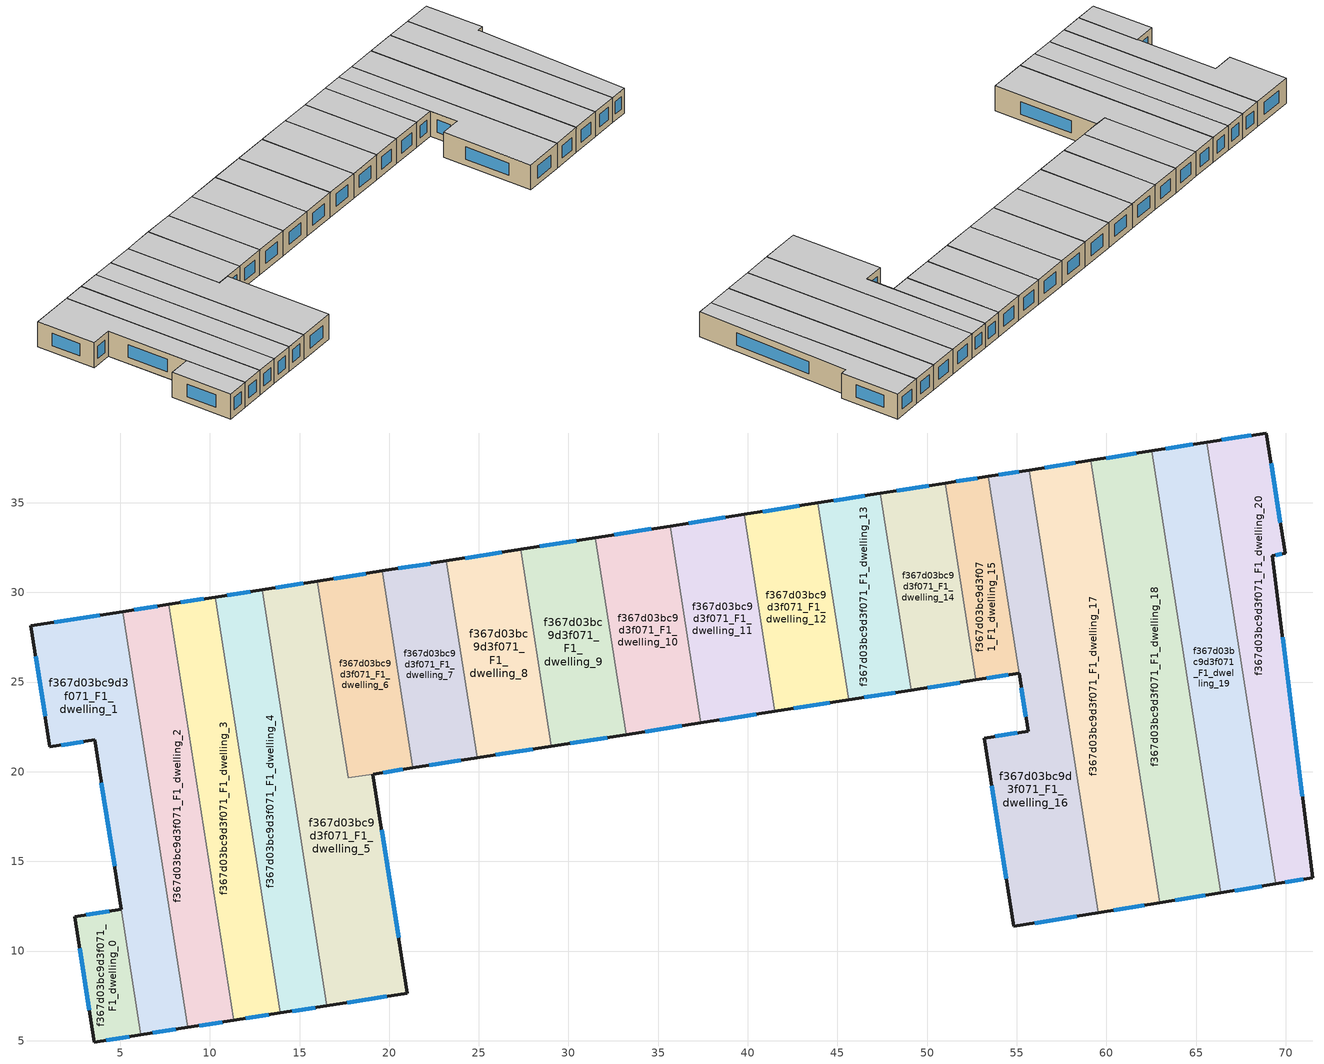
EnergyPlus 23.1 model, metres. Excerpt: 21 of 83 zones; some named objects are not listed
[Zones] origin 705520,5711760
f367d03bc9d3f071_F1_dwelling_0
 floor to f367d03bc9d3f071_F0_dwelling_0 (EU_floor_Construction): 5.06,12.33 6.15,5.33 3.56,4.93 2.46,11.92 z3
 wall outside (EU_wall_Construction): 5.06,12.33 2.46,11.92 3.56,4.93 6.15,5.33 z3:6
 wall to f367d03bc9d3f071_F1_dwelling_1 (EU_wall_Construction): 6.15,5.33 5.06,12.33 z3:6
 window (EU_Window_Construction): 4.22,5.03 5.5,5.23 / 2.74,10.15 3.28,6.69 / 4.4,12.22 3.12,12.02 z3.76:5.24
 ceiling to f367d03bc9d3f071_F2_dwelling_0 (EU_floor_Construction): 6.15,5.33 5.06,12.33 2.46,11.92 3.56,4.93 z6
f367d03bc9d3f071_F1_dwelling_1
 floor to f367d03bc9d3f071_F0_dwelling_1 (EU_floor_Construction): 5.14,28.93 8.76,5.74 6.15,5.33 3.58,21.78 1.08,21.38 0.02,28.13 z3
 wall outside (EU_wall_Construction): 5.14,28.93 0.02,28.13 1.08,21.38 3.58,21.78 5.06,12.32 / 6.15,5.33 8.76,5.74 z3:6
 wall to f367d03bc9d3f071_F1_dwelling_2 (EU_wall_Construction): 8.76,5.74 5.14,28.93 z3:6
 window (EU_Window_Construction): 1.71,21.48 2.95,21.68 / 0.29,26.43 0.81,23.09 / 3.85,28.73 1.32,28.34 / 6.81,5.43 8.1,5.63 / 3.95,19.39 4.68,14.71 z3.76:5.24
 ceiling to f367d03bc9d3f071_F2_dwelling_1 (EU_floor_Construction): 8.76,5.74 5.14,28.93 0.02,28.13 1.08,21.38 3.58,21.78 6.15,5.33 z6
f367d03bc9d3f071_F1_dwelling_10
 floor to f367d03bc9d3f071_F0_dwelling_10 (EU_floor_Construction): 35.67,33.7 37.39,22.72 33.21,22.07 31.5,33.05 z3
 wall outside (EU_wall_Construction): 35.67,33.7 31.5,33.05 / 33.21,22.07 37.39,22.72 z3:6
 wall to f367d03bc9d3f071_F1_dwelling_9 (EU_wall_Construction): 31.5,33.05 33.21,22.07 z3:6
 wall to f367d03bc9d3f071_F1_dwelling_11 (EU_wall_Construction): 37.39,22.72 35.67,33.7 z3:6
 window (EU_Window_Construction): 34.62,33.54 32.56,33.21 / 34.27,22.23 36.33,22.56 z3.76:5.24
 ceiling to f367d03bc9d3f071_F2_dwelling_10 (EU_floor_Construction): 37.39,22.72 35.67,33.7 31.5,33.05 33.21,22.07 z6
f367d03bc9d3f071_F1_dwelling_11
 floor to f367d03bc9d3f071_F0_dwelling_11 (EU_floor_Construction): 39.8,34.34 41.51,23.37 37.39,22.72 35.67,33.7 z3
 wall outside (EU_wall_Construction): 39.8,34.34 35.67,33.7 / 37.39,22.72 41.51,23.37 z3:6
 wall to f367d03bc9d3f071_F1_dwelling_12 (EU_wall_Construction): 41.51,23.37 39.8,34.34 z3:6
 window (EU_Window_Construction): 38.76,34.18 36.72,33.86 / 38.43,22.88 40.47,23.2 z3.76:5.24
 ceiling to f367d03bc9d3f071_F2_dwelling_11 (EU_floor_Construction): 41.51,23.37 39.8,34.34 35.67,33.7 37.39,22.72 z6
f367d03bc9d3f071_F1_dwelling_12
 floor to f367d03bc9d3f071_F0_dwelling_12 (EU_floor_Construction): 43.91,34.99 45.62,24.01 41.51,23.37 39.8,34.34 z3
 wall outside (EU_wall_Construction): 43.91,34.99 39.8,34.34 / 41.51,23.37 45.62,24.01 z3:6
 wall to f367d03bc9d3f071_F1_dwelling_13 (EU_wall_Construction): 45.62,24.01 43.91,34.99 z3:6
 window (EU_Window_Construction): 42.87,34.82 40.84,34.51 / 42.55,23.53 44.58,23.84 z3.76:5.24
 ceiling to f367d03bc9d3f071_F2_dwelling_12 (EU_floor_Construction): 45.62,24.01 43.91,34.99 39.8,34.34 41.51,23.37 z6
f367d03bc9d3f071_F1_dwelling_13
 floor to f367d03bc9d3f071_F0_dwelling_13 (EU_floor_Construction): 47.4,35.53 49.11,24.55 45.62,24.01 43.91,34.99 z3
 wall outside (EU_wall_Construction): 47.4,35.53 43.91,34.99 / 45.62,24.01 49.11,24.55 z3:6
 wall to f367d03bc9d3f071_F1_dwelling_14 (EU_wall_Construction): 49.11,24.55 47.4,35.53 z3:6
 window (EU_Window_Construction): 46.51,35.39 44.79,35.12 / 46.5,24.14 48.23,24.41 z3.76:5.24
 ceiling to f367d03bc9d3f071_F2_dwelling_13 (EU_floor_Construction): 49.11,24.55 47.4,35.53 43.91,34.99 45.62,24.01 z6
f367d03bc9d3f071_F1_dwelling_14
 floor to f367d03bc9d3f071_F0_dwelling_14 (EU_floor_Construction): 51.01,36.09 52.72,25.12 49.11,24.55 47.4,35.53 z3
 wall outside (EU_wall_Construction): 51.01,36.09 47.4,35.53 / 49.11,24.55 52.72,25.12 z3:6
 wall to f367d03bc9d3f071_F1_dwelling_15 (EU_wall_Construction): 52.72,25.12 51.01,36.09 z3:6
 window (EU_Window_Construction): 50.1,35.95 48.31,35.67 / 50.02,24.69 51.81,24.97 z3.76:5.24
 ceiling to f367d03bc9d3f071_F2_dwelling_14 (EU_floor_Construction): 52.72,25.12 51.01,36.09 47.4,35.53 49.11,24.55 z6
f367d03bc9d3f071_F1_dwelling_15
 floor to f367d03bc9d3f071_F0_dwelling_15 (EU_floor_Construction): 53.41,36.47 55.63,22.26 55.13,25.49 52.72,25.12 51.01,36.09 z3
 wall outside (EU_wall_Construction): 52.72,25.12 55.13,25.49 55.63,22.26 / 53.41,36.47 51.01,36.09 z3:6
 wall to f367d03bc9d3f071_F1_dwelling_16 (EU_wall_Construction): 55.63,22.26 53.41,36.47 z3:6
 window (EU_Window_Construction): 53.33,25.21 54.52,25.4 / 52.81,36.37 51.62,36.19 / 55.25,24.67 55.5,23.08 z3.76:5.24
 ceiling to f367d03bc9d3f071_F2_dwelling_15 (EU_floor_Construction): 55.63,22.26 53.41,36.47 51.01,36.09 52.72,25.12 55.13,25.49 z6
f367d03bc9d3f071_F1_dwelling_16
 floor to f367d03bc9d3f071_F0_dwelling_16 (EU_floor_Construction): 55.69,36.82 59.54,12.14 54.82,11.37 53.19,21.87 55.63,22.26 53.41,36.47 z3
 wall outside (EU_wall_Construction): 55.63,22.26 53.19,21.87 54.82,11.37 59.54,12.14 / 55.69,36.82 53.41,36.47 z3:6
 wall to f367d03bc9d3f071_F1_dwelling_17 (EU_wall_Construction): 59.54,12.14 55.69,36.82 z3:6
 window (EU_Window_Construction): 53.61,19.22 54.41,14.02 / 55.02,22.16 53.81,21.97 / 55.11,36.73 53.99,36.56 / 56.02,11.56 58.35,11.94 z3.76:5.24
 ceiling to f367d03bc9d3f071_F2_dwelling_16 (EU_floor_Construction): 59.54,12.14 55.69,36.82 53.41,36.47 55.63,22.26 53.19,21.87 54.82,11.37 z6
f367d03bc9d3f071_F1_dwelling_17
 floor to f367d03bc9d3f071_F0_dwelling_17 (EU_floor_Construction): 59.12,37.36 62.97,12.69 59.54,12.14 55.69,36.82 z3
 wall outside (EU_wall_Construction): 59.54,12.14 62.97,12.69 / 59.12,37.36 55.69,36.82 z3:6
 wall to f367d03bc9d3f071_F1_dwelling_18 (EU_wall_Construction): 62.97,12.69 59.12,37.36 z3:6
 window (EU_Window_Construction): 60.41,12.28 62.11,12.55 / 58.25,37.22 56.56,36.96 z3.76:5.24
 ceiling to f367d03bc9d3f071_F2_dwelling_17 (EU_floor_Construction): 62.97,12.69 59.12,37.36 55.69,36.82 59.54,12.14 z6
f367d03bc9d3f071_F1_dwelling_18
 floor to f367d03bc9d3f071_F0_dwelling_18 (EU_floor_Construction): 62.53,37.89 66.37,13.25 62.97,12.69 59.12,37.36 z3
 wall outside (EU_wall_Construction): 62.97,12.69 66.37,13.25 / 62.53,37.89 59.12,37.36 z3:6
 wall to f367d03bc9d3f071_F1_dwelling_19 (EU_wall_Construction): 66.37,13.25 62.53,37.89 z3:6
 window (EU_Window_Construction): 63.83,12.83 65.51,13.11 / 61.67,37.76 59.98,37.49 z3.76:5.24
 ceiling to f367d03bc9d3f071_F2_dwelling_18 (EU_floor_Construction): 66.37,13.25 62.53,37.89 59.12,37.36 62.97,12.69 z6
f367d03bc9d3f071_F1_dwelling_19
 floor to f367d03bc9d3f071_F0_dwelling_19 (EU_floor_Construction): 65.6,38.37 69.45,13.75 66.37,13.25 62.53,37.89 z3
 wall outside (EU_wall_Construction): 65.6,38.37 62.53,37.89 / 66.37,13.25 69.45,13.75 z3:6
 wall to f367d03bc9d3f071_F1_dwelling_20 (EU_wall_Construction): 69.45,13.75 65.6,38.37 z3:6
 window (EU_Window_Construction): 64.82,38.25 63.3,38.01 / 67.15,13.37 68.67,13.62 z3.76:5.24
 ceiling to f367d03bc9d3f071_F2_dwelling_19 (EU_floor_Construction): 69.45,13.75 65.6,38.37 62.53,37.89 66.37,13.25 z6
f367d03bc9d3f071_F1_dwelling_2
 floor to f367d03bc9d3f071_F0_dwelling_2 (EU_floor_Construction): 7.71,29.34 11.33,6.14 8.76,5.74 5.14,28.93 z3
 wall outside (EU_wall_Construction): 7.71,29.34 5.14,28.93 / 8.76,5.74 11.33,6.14 z3:6
 wall to f367d03bc9d3f071_F1_dwelling_3 (EU_wall_Construction): 11.33,6.14 7.71,29.34 z3:6
 window (EU_Window_Construction): 7.06,29.23 5.79,29.04 / 9.41,5.84 10.68,6.04 z3.76:5.24
 ceiling to f367d03bc9d3f071_F2_dwelling_2 (EU_floor_Construction): 11.33,6.14 7.71,29.34 5.14,28.93 8.76,5.74 z6
f367d03bc9d3f071_F1_dwelling_20
 floor to f367d03bc9d3f071_F0_dwelling_20 (EU_floor_Construction): 68.92,38.89 69.96,32.19 69.26,32.03 71.5,14.08 69.45,13.75 65.6,38.37 z3
 wall outside (EU_wall_Construction): 69.45,13.75 71.5,14.08 69.26,32.03 69.96,32.19 68.92,38.89 65.6,38.37 z3:6
 window (EU_Window_Construction): 70.93,18.62 69.82,27.49 / 69.96,13.83 70.98,14 / 68.08,38.76 66.44,38.5 / 69.7,33.89 69.18,37.2 / 69.44,32.07 69.79,32.15 z3.76:5.24
 ceiling to f367d03bc9d3f071_F2_dwelling_20 (EU_floor_Construction): 71.5,14.08 69.26,32.03 69.96,32.19 68.92,38.89 65.6,38.37 69.45,13.75 z6
f367d03bc9d3f071_F1_dwelling_3
 floor to f367d03bc9d3f071_F0_dwelling_3 (EU_floor_Construction): 10.31,29.74 13.93,6.54 11.33,6.14 7.71,29.34 z3
 wall outside (EU_wall_Construction): 10.31,29.74 7.71,29.34 / 11.33,6.14 13.93,6.54 z3:6
 wall to f367d03bc9d3f071_F1_dwelling_4 (EU_wall_Construction): 13.93,6.54 10.31,29.74 z3:6
 window (EU_Window_Construction): 9.65,29.64 8.37,29.44 / 11.99,6.24 13.27,6.44 z3.76:5.24
 ceiling to f367d03bc9d3f071_F2_dwelling_3 (EU_floor_Construction): 13.93,6.54 10.31,29.74 7.71,29.34 11.33,6.14 z6
f367d03bc9d3f071_F1_dwelling_4
 floor to f367d03bc9d3f071_F0_dwelling_4 (EU_floor_Construction): 12.91,30.15 16.53,6.95 13.93,6.54 10.31,29.74 z3
 wall outside (EU_wall_Construction): 12.91,30.15 10.31,29.74 / 13.93,6.54 16.53,6.95 z3:6
 wall to f367d03bc9d3f071_F1_dwelling_5 (EU_wall_Construction): 16.53,6.95 12.91,30.15 z3:6
 window (EU_Window_Construction): 12.25,30.04 10.97,29.84 / 14.59,6.65 15.87,6.85 z3.76:5.24
 ceiling to f367d03bc9d3f071_F2_dwelling_4 (EU_floor_Construction): 16.53,6.95 12.91,30.15 10.31,29.74 13.93,6.54 z6
f367d03bc9d3f071_F1_dwelling_5
 floor to f367d03bc9d3f071_F0_dwelling_5 (EU_floor_Construction): 15.99,30.63 17.71,19.65 19.09,19.87 21.01,7.65 16.53,6.95 12.91,30.15 z3
 wall outside (EU_wall_Construction): 16.53,6.95 21.01,7.65 19.09,19.87 / 15.99,30.63 12.91,30.15 z3:6
 wall to f367d03bc9d3f071_F1_dwelling_6 (EU_wall_Construction): 19.09,19.87 17.71,19.65 15.99,30.63 z3:6
 window (EU_Window_Construction): 17.66,7.13 19.87,7.47 / 15.21,30.51 13.69,30.27 / 20.52,10.74 19.58,16.78 z3.76:5.24
 ceiling to f367d03bc9d3f071_F2_dwelling_5 (EU_floor_Construction): 21.01,7.65 19.09,19.87 17.71,19.65 15.99,30.63 12.91,30.15 16.53,6.95 z6
f367d03bc9d3f071_F1_dwelling_6
 floor to f367d03bc9d3f071_F0_dwelling_6 (EU_floor_Construction): 19.61,31.19 21.33,20.21 17.71,19.65 15.99,30.63 z3
 wall outside (EU_wall_Construction): 19.61,31.19 15.99,30.63 / 19.1,19.87 21.33,20.21 z3:6
 wall to f367d03bc9d3f071_F1_dwelling_7 (EU_wall_Construction): 21.33,20.21 19.61,31.19 z3:6
 window (EU_Window_Construction): 18.7,31.05 16.91,30.77 / 19.66,19.95 20.76,20.13 z3.76:5.24
 ceiling to f367d03bc9d3f071_F2_dwelling_6 (EU_floor_Construction): 21.33,20.21 19.61,31.19 15.99,30.63 17.71,19.65 z6
f367d03bc9d3f071_F1_dwelling_7
 floor to f367d03bc9d3f071_F0_dwelling_7 (EU_floor_Construction): 23.19,31.75 24.9,20.77 21.33,20.21 19.61,31.19 z3
 wall outside (EU_wall_Construction): 23.19,31.75 19.61,31.19 / 21.33,20.21 24.9,20.77 z3:6
 wall to f367d03bc9d3f071_F1_dwelling_8 (EU_wall_Construction): 24.9,20.77 23.19,31.75 z3:6
 window (EU_Window_Construction): 22.28,31.61 20.52,31.33 / 22.23,20.35 24,20.63 z3.76:5.24
 ceiling to f367d03bc9d3f071_F2_dwelling_7 (EU_floor_Construction): 24.9,20.77 23.19,31.75 19.61,31.19 21.33,20.21 z6
f367d03bc9d3f071_F1_dwelling_8
 floor to f367d03bc9d3f071_F0_dwelling_8 (EU_floor_Construction): 27.33,32.4 29.05,21.42 24.9,20.77 23.19,31.75 z3
 wall outside (EU_wall_Construction): 27.33,32.4 23.19,31.75 / 24.9,20.77 29.05,21.42 z3:6
 wall to f367d03bc9d3f071_F1_dwelling_9 (EU_wall_Construction): 29.05,21.42 27.33,32.4 z3:6
 window (EU_Window_Construction): 26.28,32.23 24.23,31.91 / 25.95,20.93 28,21.25 z3.76:5.24
 ceiling to f367d03bc9d3f071_F2_dwelling_8 (EU_floor_Construction): 29.05,21.42 27.33,32.4 23.19,31.75 24.9,20.77 z6
f367d03bc9d3f071_F1_dwelling_9
 floor to f367d03bc9d3f071_F0_dwelling_9 (EU_floor_Construction): 31.5,33.05 33.21,22.07 29.05,21.42 27.33,32.4 z3
 wall outside (EU_wall_Construction): 31.5,33.05 27.33,32.4 / 29.05,21.42 33.21,22.07 z3:6
 window (EU_Window_Construction): 30.45,32.88 28.39,32.56 / 30.1,21.58 32.16,21.9 z3.76:5.24
 ceiling to f367d03bc9d3f071_F2_dwelling_9 (EU_floor_Construction): 33.21,22.07 31.5,33.05 27.33,32.4 29.05,21.42 z6
[Building]
EU S2 Campaign: North Axis=0; Terrain=City; Solar Distribution=FullExterior
[Site:Location]
London: Latitude=51.5; Longitude=-0.5; Time Zone=0; Elevation=25
[SizingPeriod:WeatherFileDays]
AnnualSizingPeriod: Begin Month=1; Begin Day of Month=1; End Month=12; End Day of Month=31; Day of Week for Start Day=Monday; Use Weather File Daylight Saving Period=No; Use Weather File Rain and Snow Indicators=No
[MATERIAL]
EU_InternalMass_Material: Roughness=MediumRough; Thickness=0.1; Conductivity=1; Density=1800; Specific Heat=900; Thermal Absorptance=0.9; Solar Absorptance=0.7; Visible Absorptance=0.7
[MATERIAL:NOMASS] Roughness=MediumRough; Thermal Absorptance=0.9; Solar Absorptance=0.7; Visible Absorptance=0.7
Name | Thermal Resistance
EU_wall_NoMass | 0.655885
EU_floor_NoMass | 2.16442
[WINDOWMATERIAL:SIMPLEGLAZINGSYSTEM]
EU_Window_SimpleGlazing: UFactor=2.91071; Solar Heat Gain Coefficient=0.76; Visible Transmittance=0.76
[CONSTRUCTION]
EU_wall_Construction: EU_wall_NoMass
EU_floor_Construction: EU_floor_NoMass
EU_Window_Construction: EU_Window_SimpleGlazing
EU_InternalMass_Construction: EU_InternalMass_Material
[ZONE] Type=1; Multiplier=1; Ceiling Height=autocalculate; Floor Area=autocalculate; Part of Total Floor Area=Yes
Name | Volume
f367d03bc9d3f071_F1_dwelling_0 | 55.7585
f367d03bc9d3f071_F1_dwelling_1 | 238.176
f367d03bc9d3f071_F1_dwelling_10 | 140.707
f367d03bc9d3f071_F1_dwelling_11 | 139.317
f367d03bc9d3f071_F1_dwelling_12 | 138.643
f367d03bc9d3f071_F1_dwelling_13 | 117.623
f367d03bc9d3f071_F1_dwelling_14 | 121.968
f367d03bc9d3f071_F1_dwelling_15 | 81.1106
f367d03bc9d3f071_F1_dwelling_16 | 251.33
f367d03bc9d3f071_F1_dwelling_17 | 260.581
f367d03bc9d3f071_F1_dwelling_18 | 257.861
f367d03bc9d3f071_F1_dwelling_19 | 232.865
f367d03bc9d3f071_F1_dwelling_2 | 183.449
f367d03bc9d3f071_F1_dwelling_20 | 196.497
f367d03bc9d3f071_F1_dwelling_3 | 184.989
f367d03bc9d3f071_F1_dwelling_4 | 185.347
f367d03bc9d3f071_F1_dwelling_5 | 272.019
f367d03bc9d3f071_F1_dwelling_6 | 122.146
f367d03bc9d3f071_F1_dwelling_7 | 120.524
f367d03bc9d3f071_F1_dwelling_8 | 139.863
f367d03bc9d3f071_F1_dwelling_9 | 140.706
[INTERNALMASS] Construction=EU_InternalMass_Construction
Name | Zone or ZoneList | Surface Area
f367d03bc9d3f071_F1_dwelling_0_EU_InternalMass | f367d03bc9d3f071_F1_dwelling_0 | 18.5863
f367d03bc9d3f071_F1_dwelling_1_EU_InternalMass | f367d03bc9d3f071_F1_dwelling_1 | 79.3736
f367d03bc9d3f071_F1_dwelling_2_EU_InternalMass | f367d03bc9d3f071_F1_dwelling_2 | 61.1498
f367d03bc9d3f071_F1_dwelling_3_EU_InternalMass | f367d03bc9d3f071_F1_dwelling_3 | 61.6627
f367d03bc9d3f071_F1_dwelling_4_EU_InternalMass | f367d03bc9d3f071_F1_dwelling_4 | 61.7823
f367d03bc9d3f071_F1_dwelling_5_EU_InternalMass | f367d03bc9d3f071_F1_dwelling_5 | 90.6732
f367d03bc9d3f071_F1_dwelling_6_EU_InternalMass | f367d03bc9d3f071_F1_dwelling_6 | 40.7251
f367d03bc9d3f071_F1_dwelling_7_EU_InternalMass | f367d03bc9d3f071_F1_dwelling_7 | 40.1743
f367d03bc9d3f071_F1_dwelling_8_EU_InternalMass | f367d03bc9d3f071_F1_dwelling_8 | 46.6211
f367d03bc9d3f071_F1_dwelling_9_EU_InternalMass | f367d03bc9d3f071_F1_dwelling_9 | 46.9024
f367d03bc9d3f071_F1_dwelling_10_EU_InternalMass | f367d03bc9d3f071_F1_dwelling_10 | 46.9024
f367d03bc9d3f071_F1_dwelling_11_EU_InternalMass | f367d03bc9d3f071_F1_dwelling_11 | 46.439
f367d03bc9d3f071_F1_dwelling_12_EU_InternalMass | f367d03bc9d3f071_F1_dwelling_12 | 46.2143
f367d03bc9d3f071_F1_dwelling_13_EU_InternalMass | f367d03bc9d3f071_F1_dwelling_13 | 39.2078
f367d03bc9d3f071_F1_dwelling_14_EU_InternalMass | f367d03bc9d3f071_F1_dwelling_14 | 40.6558
f367d03bc9d3f071_F1_dwelling_15_EU_InternalMass | f367d03bc9d3f071_F1_dwelling_15 | 27.0369
f367d03bc9d3f071_F1_dwelling_16_EU_InternalMass | f367d03bc9d3f071_F1_dwelling_16 | 83.7651
f367d03bc9d3f071_F1_dwelling_17_EU_InternalMass | f367d03bc9d3f071_F1_dwelling_17 | 86.8623
f367d03bc9d3f071_F1_dwelling_18_EU_InternalMass | f367d03bc9d3f071_F1_dwelling_18 | 85.9647
f367d03bc9d3f071_F1_dwelling_19_EU_InternalMass | f367d03bc9d3f071_F1_dwelling_19 | 77.6215
f367d03bc9d3f071_F1_dwelling_20_EU_InternalMass | f367d03bc9d3f071_F1_dwelling_20 | 65.4989
[OTHEREQUIPMENT] Fuel Type=Electricity; Design Level Calculation Method=Watts/Area; Power per Zone Floor Area=1; Fraction Latent=0; Fraction Radiant=0; Fraction Lost=0; Carbon Dioxide Generation Rate=0; EndUse Subcategory=EU_Step8_InternalGains
Name | Zone or ZoneList or Space or SpaceList | Schedule
EU_Step8_InternalGain_f367d03bc9d3f071_F1_dwelling_0_f000 | f367d03bc9d3f071_F1_dwelling_0 | EU_Step8_GainSchedule_f367d03bc9d3f071_F1_dwelling_0_f000
EU_Step8_InternalGain_f367d03bc9d3f071_F1_dwelling_1_f000 | f367d03bc9d3f071_F1_dwelling_1 | EU_Step8_GainSchedule_f367d03bc9d3f071_F1_dwelling_1_f000
EU_Step8_InternalGain_f367d03bc9d3f071_F1_dwelling_2_f000 | f367d03bc9d3f071_F1_dwelling_2 | EU_Step8_GainSchedule_f367d03bc9d3f071_F1_dwelling_2_f000
EU_Step8_InternalGain_f367d03bc9d3f071_F1_dwelling_3_f000 | f367d03bc9d3f071_F1_dwelling_3 | EU_Step8_GainSchedule_f367d03bc9d3f071_F1_dwelling_3_f000
EU_Step8_InternalGain_f367d03bc9d3f071_F1_dwelling_4_f000 | f367d03bc9d3f071_F1_dwelling_4 | EU_Step8_GainSchedule_f367d03bc9d3f071_F1_dwelling_4_f000
EU_Step8_InternalGain_f367d03bc9d3f071_F1_dwelling_5_f000 | f367d03bc9d3f071_F1_dwelling_5 | EU_Step8_GainSchedule_f367d03bc9d3f071_F1_dwelling_5_f000
EU_Step8_InternalGain_f367d03bc9d3f071_F1_dwelling_6_f000 | f367d03bc9d3f071_F1_dwelling_6 | EU_Step8_GainSchedule_f367d03bc9d3f071_F1_dwelling_6_f000
EU_Step8_InternalGain_f367d03bc9d3f071_F1_dwelling_7_f000 | f367d03bc9d3f071_F1_dwelling_7 | EU_Step8_GainSchedule_f367d03bc9d3f071_F1_dwelling_7_f000
EU_Step8_InternalGain_f367d03bc9d3f071_F1_dwelling_8_f000 | f367d03bc9d3f071_F1_dwelling_8 | EU_Step8_GainSchedule_f367d03bc9d3f071_F1_dwelling_8_f000
EU_Step8_InternalGain_f367d03bc9d3f071_F1_dwelling_9_f000 | f367d03bc9d3f071_F1_dwelling_9 | EU_Step8_GainSchedule_f367d03bc9d3f071_F1_dwelling_9_f000
EU_Step8_InternalGain_f367d03bc9d3f071_F1_dwelling_10_f000 | f367d03bc9d3f071_F1_dwelling_10 | EU_Step8_GainSchedule_f367d03bc9d3f071_F1_dwelling_10_f000
EU_Step8_InternalGain_f367d03bc9d3f071_F1_dwelling_11_f000 | f367d03bc9d3f071_F1_dwelling_11 | EU_Step8_GainSchedule_f367d03bc9d3f071_F1_dwelling_11_f000
EU_Step8_InternalGain_f367d03bc9d3f071_F1_dwelling_12_f000 | f367d03bc9d3f071_F1_dwelling_12 | EU_Step8_GainSchedule_f367d03bc9d3f071_F1_dwelling_12_f000
EU_Step8_InternalGain_f367d03bc9d3f071_F1_dwelling_13_f000 | f367d03bc9d3f071_F1_dwelling_13 | EU_Step8_GainSchedule_f367d03bc9d3f071_F1_dwelling_13_f000
EU_Step8_InternalGain_f367d03bc9d3f071_F1_dwelling_14_f000 | f367d03bc9d3f071_F1_dwelling_14 | EU_Step8_GainSchedule_f367d03bc9d3f071_F1_dwelling_14_f000
EU_Step8_InternalGain_f367d03bc9d3f071_F1_dwelling_15_f000 | f367d03bc9d3f071_F1_dwelling_15 | EU_Step8_GainSchedule_f367d03bc9d3f071_F1_dwelling_15_f000
EU_Step8_InternalGain_f367d03bc9d3f071_F1_dwelling_16_f000 | f367d03bc9d3f071_F1_dwelling_16 | EU_Step8_GainSchedule_f367d03bc9d3f071_F1_dwelling_16_f000
EU_Step8_InternalGain_f367d03bc9d3f071_F1_dwelling_17_f000 | f367d03bc9d3f071_F1_dwelling_17 | EU_Step8_GainSchedule_f367d03bc9d3f071_F1_dwelling_17_f000
EU_Step8_InternalGain_f367d03bc9d3f071_F1_dwelling_18_f000 | f367d03bc9d3f071_F1_dwelling_18 | EU_Step8_GainSchedule_f367d03bc9d3f071_F1_dwelling_18_f000
EU_Step8_InternalGain_f367d03bc9d3f071_F1_dwelling_19_f000 | f367d03bc9d3f071_F1_dwelling_19 | EU_Step8_GainSchedule_f367d03bc9d3f071_F1_dwelling_19_f000
EU_Step8_InternalGain_f367d03bc9d3f071_F1_dwelling_20_f000 | f367d03bc9d3f071_F1_dwelling_20 | EU_Step8_GainSchedule_f367d03bc9d3f071_F1_dwelling_20_f000
[ZONEVENTILATION:DESIGNFLOWRATE] Schedule=EU_AlwaysOn; Design Flow Rate Calculation Method=AirChanges/Hour; Air Changes per Hour=0.462017; Ventilation Type=Natural; Fan Pressure Rise=0; Fan Total Efficiency=1; Constant Term Coefficient=1; Temperature Term Coefficient=0; Velocity Term Coefficient=0; Velocity Squared Term Coefficient=0; Minimum Indoor Temperature=-100; Maximum Indoor Temperature=100; Delta Temperature=-100; Minimum Outdoor Temperature=-100; Maximum Outdoor Temperature=100; Maximum Wind Speed=40
Name | Zone or ZoneList or Space or SpaceList
EU_ConstantAir_f367d03bc9d3f071_F1_dwelling_0 | f367d03bc9d3f071_F1_dwelling_0
EU_ConstantAir_f367d03bc9d3f071_F1_dwelling_1 | f367d03bc9d3f071_F1_dwelling_1
EU_ConstantAir_f367d03bc9d3f071_F1_dwelling_2 | f367d03bc9d3f071_F1_dwelling_2
EU_ConstantAir_f367d03bc9d3f071_F1_dwelling_3 | f367d03bc9d3f071_F1_dwelling_3
EU_ConstantAir_f367d03bc9d3f071_F1_dwelling_4 | f367d03bc9d3f071_F1_dwelling_4
EU_ConstantAir_f367d03bc9d3f071_F1_dwelling_5 | f367d03bc9d3f071_F1_dwelling_5
EU_ConstantAir_f367d03bc9d3f071_F1_dwelling_6 | f367d03bc9d3f071_F1_dwelling_6
EU_ConstantAir_f367d03bc9d3f071_F1_dwelling_7 | f367d03bc9d3f071_F1_dwelling_7
EU_ConstantAir_f367d03bc9d3f071_F1_dwelling_8 | f367d03bc9d3f071_F1_dwelling_8
EU_ConstantAir_f367d03bc9d3f071_F1_dwelling_9 | f367d03bc9d3f071_F1_dwelling_9
EU_ConstantAir_f367d03bc9d3f071_F1_dwelling_10 | f367d03bc9d3f071_F1_dwelling_10
EU_ConstantAir_f367d03bc9d3f071_F1_dwelling_11 | f367d03bc9d3f071_F1_dwelling_11
EU_ConstantAir_f367d03bc9d3f071_F1_dwelling_12 | f367d03bc9d3f071_F1_dwelling_12
EU_ConstantAir_f367d03bc9d3f071_F1_dwelling_13 | f367d03bc9d3f071_F1_dwelling_13
EU_ConstantAir_f367d03bc9d3f071_F1_dwelling_14 | f367d03bc9d3f071_F1_dwelling_14
EU_ConstantAir_f367d03bc9d3f071_F1_dwelling_15 | f367d03bc9d3f071_F1_dwelling_15
EU_ConstantAir_f367d03bc9d3f071_F1_dwelling_16 | f367d03bc9d3f071_F1_dwelling_16
EU_ConstantAir_f367d03bc9d3f071_F1_dwelling_17 | f367d03bc9d3f071_F1_dwelling_17
EU_ConstantAir_f367d03bc9d3f071_F1_dwelling_18 | f367d03bc9d3f071_F1_dwelling_18
EU_ConstantAir_f367d03bc9d3f071_F1_dwelling_19 | f367d03bc9d3f071_F1_dwelling_19
EU_ConstantAir_f367d03bc9d3f071_F1_dwelling_20 | f367d03bc9d3f071_F1_dwelling_20
[HVACTEMPLATE:ZONE:IDEALLOADSAIRSYSTEM] System Availability Schedule=EU_AlwaysOn; Maximum Heating Supply Air Temperature=50; Minimum Cooling Supply Air Temperature=13; Maximum Heating Supply Air Humidity Ratio=0.0156; Minimum Cooling Supply Air Humidity Ratio=0.0077; Heating Limit=NoLimit; Cooling Limit=NoLimit; Heating Availability Schedule=EU_AlwaysOn; Cooling Availability Schedule=EU_CoolingOff; Dehumidification Control Type=ConstantSensibleHeatRatio; Cooling Sensible Heat Ratio=0.7; Dehumidification Setpoint=60; Humidification Control Type=None; Humidification Setpoint=30; Outdoor Air Method=None; Outdoor Air Flow Rate per Person=0.00944; Outdoor Air Flow Rate per Zone Floor Area=0; Outdoor Air Flow Rate per Zone=0; Demand Controlled Ventilation Type=None; Outdoor Air Economizer Type=NoEconomizer; Heat Recovery Type=None; Sensible Heat Recovery Effectiveness=0.7; Latent Heat Recovery Effectiveness=0.65
Name | Template Thermostat
f367d03bc9d3f071_F1_dwelling_0 | EU_HeatOnly_f367d03bc9d3f071_F1_dwelling_0
f367d03bc9d3f071_F1_dwelling_1 | EU_HeatOnly_f367d03bc9d3f071_F1_dwelling_1
f367d03bc9d3f071_F1_dwelling_2 | EU_HeatOnly_f367d03bc9d3f071_F1_dwelling_2
f367d03bc9d3f071_F1_dwelling_3 | EU_HeatOnly_f367d03bc9d3f071_F1_dwelling_3
f367d03bc9d3f071_F1_dwelling_4 | EU_HeatOnly_f367d03bc9d3f071_F1_dwelling_4
f367d03bc9d3f071_F1_dwelling_5 | EU_HeatOnly_f367d03bc9d3f071_F1_dwelling_5
f367d03bc9d3f071_F1_dwelling_6 | EU_HeatOnly_f367d03bc9d3f071_F1_dwelling_6
f367d03bc9d3f071_F1_dwelling_7 | EU_HeatOnly_f367d03bc9d3f071_F1_dwelling_7
f367d03bc9d3f071_F1_dwelling_8 | EU_HeatOnly_f367d03bc9d3f071_F1_dwelling_8
f367d03bc9d3f071_F1_dwelling_9 | EU_HeatOnly_f367d03bc9d3f071_F1_dwelling_9
f367d03bc9d3f071_F1_dwelling_10 | EU_HeatOnly_f367d03bc9d3f071_F1_dwelling_10
f367d03bc9d3f071_F1_dwelling_11 | EU_HeatOnly_f367d03bc9d3f071_F1_dwelling_11
f367d03bc9d3f071_F1_dwelling_12 | EU_HeatOnly_f367d03bc9d3f071_F1_dwelling_12
f367d03bc9d3f071_F1_dwelling_13 | EU_HeatOnly_f367d03bc9d3f071_F1_dwelling_13
f367d03bc9d3f071_F1_dwelling_14 | EU_HeatOnly_f367d03bc9d3f071_F1_dwelling_14
f367d03bc9d3f071_F1_dwelling_15 | EU_HeatOnly_f367d03bc9d3f071_F1_dwelling_15
f367d03bc9d3f071_F1_dwelling_16 | EU_HeatOnly_f367d03bc9d3f071_F1_dwelling_16
f367d03bc9d3f071_F1_dwelling_17 | EU_HeatOnly_f367d03bc9d3f071_F1_dwelling_17
f367d03bc9d3f071_F1_dwelling_18 | EU_HeatOnly_f367d03bc9d3f071_F1_dwelling_18
f367d03bc9d3f071_F1_dwelling_19 | EU_HeatOnly_f367d03bc9d3f071_F1_dwelling_19
f367d03bc9d3f071_F1_dwelling_20 | EU_HeatOnly_f367d03bc9d3f071_F1_dwelling_20
[SIZING:ZONE] Zone Cooling Design Supply Air Temperature Input Method=SupplyAirTemperature; Zone Cooling Design Supply Air Temperature=13; Zone Heating Design Supply Air Temperature Input Method=SupplyAirTemperature; Zone Heating Design Supply Air Temperature=50; Zone Cooling Design Supply Air Humidity Ratio=0.008; Zone Heating Design Supply Air Humidity Ratio=0.008; Cooling Design Air Flow Method=DesignDay; Cooling Design Air Flow Rate=0; Cooling Minimum Air Flow per Zone Floor Area=0.000762; Cooling Minimum Air Flow=0; Cooling Minimum Air Flow Fraction=0.2; Heating Design Air Flow Method=DesignDay; Heating Design Air Flow Rate=0; Heating Maximum Air Flow per Zone Floor Area=0.002032; Heating Maximum Air Flow=0.141576; Heating Maximum Air Flow Fraction=0.3; Account for Dedicated Outdoor Air System=No; Dedicated Outdoor Air System Control Strategy=NeutralSupplyAir; Dedicated Outdoor Air Low Setpoint Temperature for Design=autosize; Dedicated Outdoor Air High Setpoint Temperature for Design=autosize; Zone Load Sizing Method=Sensible Load Only No Latent Load; Zone Latent Cooling Design Supply Air Humidity Ratio Input Method=HumidityRatioDifference; Zone Cooling Design Supply Air Humidity Ratio Difference=0.005; Zone Latent Heating Design Supply Air Humidity Ratio Input Method=HumidityRatioDifference; Zone Humidification Design Supply Air Humidity Ratio Difference=0.005
f367d03bc9d3f071_F1_dwelling_0; f367d03bc9d3f071_F1_dwelling_1; f367d03bc9d3f071_F1_dwelling_2; f367d03bc9d3f071_F1_dwelling_3; f367d03bc9d3f071_F1_dwelling_4; f367d03bc9d3f071_F1_dwelling_5; f367d03bc9d3f071_F1_dwelling_6; f367d03bc9d3f071_F1_dwelling_7; f367d03bc9d3f071_F1_dwelling_8; f367d03bc9d3f071_F1_dwelling_9; f367d03bc9d3f071_F1_dwelling_10; f367d03bc9d3f071_F1_dwelling_11; f367d03bc9d3f071_F1_dwelling_12; f367d03bc9d3f071_F1_dwelling_13; f367d03bc9d3f071_F1_dwelling_14; f367d03bc9d3f071_F1_dwelling_15; f367d03bc9d3f071_F1_dwelling_16; f367d03bc9d3f071_F1_dwelling_17; f367d03bc9d3f071_F1_dwelling_18; f367d03bc9d3f071_F1_dwelling_19; f367d03bc9d3f071_F1_dwelling_20
[SCHEDULE:CONSTANT]
Name | Hourly Value
EU_AlwaysOn | 1
EU_CoolingOff | 0
[SCHEDULE:FILE] Column Number=1; Rows to Skip at Top=0; Number of Hours of Data=8760; Column Separator=Comma; Interpolate to Timestep=No; Minutes per Item=60; Adjust Schedule for Daylight Savings=Yes
Name | File
EU_Step8_GainSchedule_f367d03bc9d3f071_F1_dwelling_0_f000 | ../../schedules/f367d03bc9d3f071/f367d03bc9d3f071_F1_dwelling_0_f000_gain.csv
EU_Step8_GainSchedule_f367d03bc9d3f071_F1_dwelling_1_f000 | ../../schedules/f367d03bc9d3f071/f367d03bc9d3f071_F1_dwelling_1_f000_gain.csv
EU_Step8_GainSchedule_f367d03bc9d3f071_F1_dwelling_2_f000 | ../../schedules/f367d03bc9d3f071/f367d03bc9d3f071_F1_dwelling_2_f000_gain.csv
EU_Step8_GainSchedule_f367d03bc9d3f071_F1_dwelling_3_f000 | ../../schedules/f367d03bc9d3f071/f367d03bc9d3f071_F1_dwelling_3_f000_gain.csv
EU_Step8_GainSchedule_f367d03bc9d3f071_F1_dwelling_4_f000 | ../../schedules/f367d03bc9d3f071/f367d03bc9d3f071_F1_dwelling_4_f000_gain.csv
EU_Step8_GainSchedule_f367d03bc9d3f071_F1_dwelling_5_f000 | ../../schedules/f367d03bc9d3f071/f367d03bc9d3f071_F1_dwelling_5_f000_gain.csv
EU_Step8_GainSchedule_f367d03bc9d3f071_F1_dwelling_6_f000 | ../../schedules/f367d03bc9d3f071/f367d03bc9d3f071_F1_dwelling_6_f000_gain.csv
EU_Step8_GainSchedule_f367d03bc9d3f071_F1_dwelling_7_f000 | ../../schedules/f367d03bc9d3f071/f367d03bc9d3f071_F1_dwelling_7_f000_gain.csv
EU_Step8_GainSchedule_f367d03bc9d3f071_F1_dwelling_8_f000 | ../../schedules/f367d03bc9d3f071/f367d03bc9d3f071_F1_dwelling_8_f000_gain.csv
EU_Step8_GainSchedule_f367d03bc9d3f071_F1_dwelling_9_f000 | ../../schedules/f367d03bc9d3f071/f367d03bc9d3f071_F1_dwelling_9_f000_gain.csv
EU_Step8_GainSchedule_f367d03bc9d3f071_F1_dwelling_10_f000 | ../../schedules/f367d03bc9d3f071/f367d03bc9d3f071_F1_dwelling_10_f000_gain.csv
EU_Step8_GainSchedule_f367d03bc9d3f071_F1_dwelling_11_f000 | ../../schedules/f367d03bc9d3f071/f367d03bc9d3f071_F1_dwelling_11_f000_gain.csv
EU_Step8_GainSchedule_f367d03bc9d3f071_F1_dwelling_12_f000 | ../../schedules/f367d03bc9d3f071/f367d03bc9d3f071_F1_dwelling_12_f000_gain.csv
EU_Step8_GainSchedule_f367d03bc9d3f071_F1_dwelling_13_f000 | ../../schedules/f367d03bc9d3f071/f367d03bc9d3f071_F1_dwelling_13_f000_gain.csv
EU_Step8_GainSchedule_f367d03bc9d3f071_F1_dwelling_14_f000 | ../../schedules/f367d03bc9d3f071/f367d03bc9d3f071_F1_dwelling_14_f000_gain.csv
EU_Step8_GainSchedule_f367d03bc9d3f071_F1_dwelling_15_f000 | ../../schedules/f367d03bc9d3f071/f367d03bc9d3f071_F1_dwelling_15_f000_gain.csv
EU_Step8_GainSchedule_f367d03bc9d3f071_F1_dwelling_16_f000 | ../../schedules/f367d03bc9d3f071/f367d03bc9d3f071_F1_dwelling_16_f000_gain.csv
EU_Step8_GainSchedule_f367d03bc9d3f071_F1_dwelling_17_f000 | ../../schedules/f367d03bc9d3f071/f367d03bc9d3f071_F1_dwelling_17_f000_gain.csv
EU_Step8_GainSchedule_f367d03bc9d3f071_F1_dwelling_18_f000 | ../../schedules/f367d03bc9d3f071/f367d03bc9d3f071_F1_dwelling_18_f000_gain.csv
EU_Step8_GainSchedule_f367d03bc9d3f071_F1_dwelling_19_f000 | ../../schedules/f367d03bc9d3f071/f367d03bc9d3f071_F1_dwelling_19_f000_gain.csv
EU_Step8_GainSchedule_f367d03bc9d3f071_F1_dwelling_20_f000 | ../../schedules/f367d03bc9d3f071/f367d03bc9d3f071_F1_dwelling_20_f000_gain.csv
